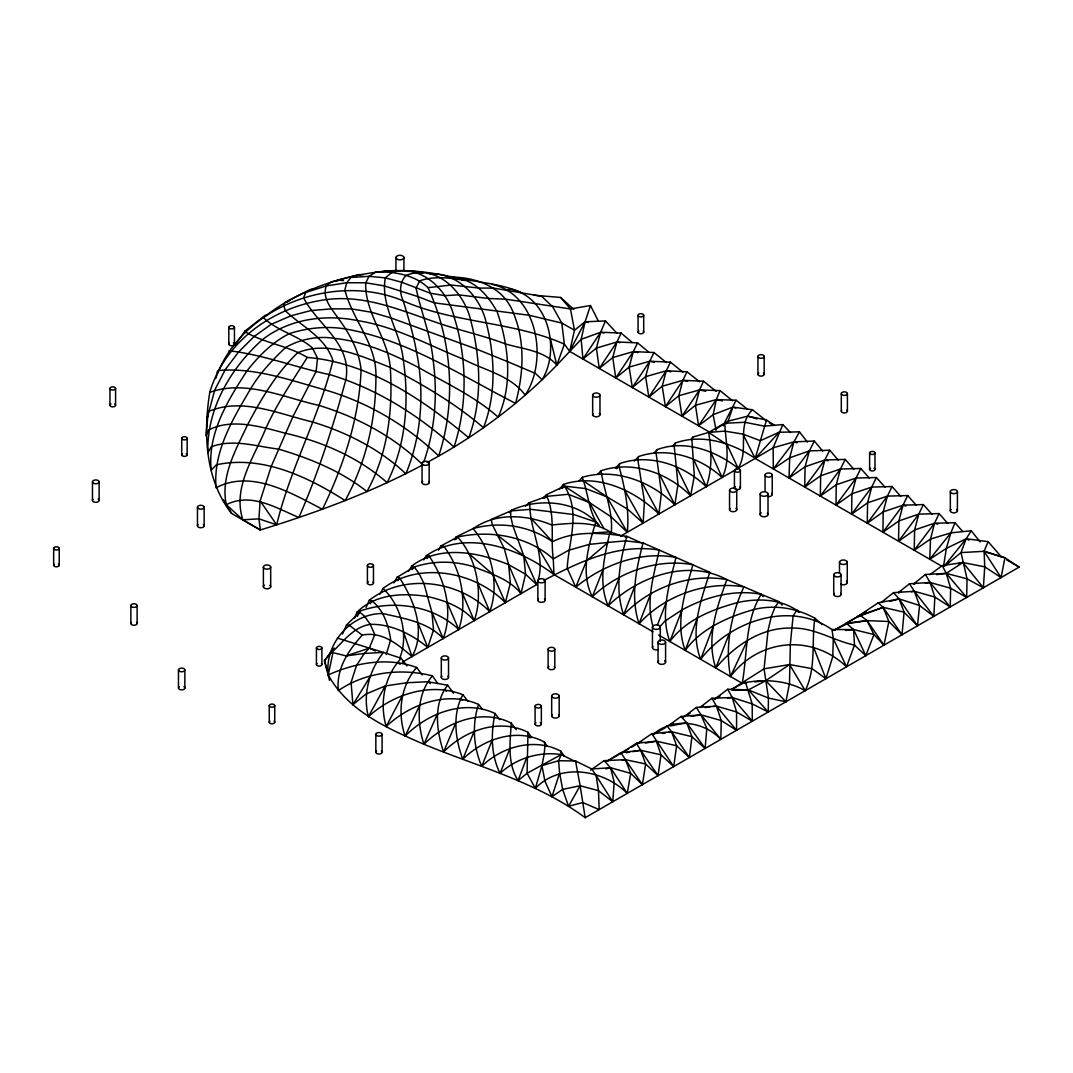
<?xml version="1.0" encoding="UTF-8"?>
<svg xmlns="http://www.w3.org/2000/svg" width="1073" height="1073" viewBox="0 0 1073 1073"><rect width="100%" height="100%" fill="white"/><g stroke="black" fill="none" stroke-linecap="round" stroke-linejoin="round"><path stroke-width="1.5" d="M597.862 524.643C588.5 510.963 588.178 492.413 582.223 477.337C614.869 467.506 651.351 481.495 674.837 504.82L677.988 484.352L674.152 445.483L675.534 442.948C702.359 433.438 732.618 442.934 755.164 458.439L942.04 566.343M668.506 725.643L681.033 716.456L701.071 714.859L721.23 720.546L736.561 730.284L736.588 711.989L732.215 697.49L727.735 689.255L714.336 699.381L719.97 696.122M611.167 533.375C613.595 511.861 603.925 491.501 601.041 470.739C632.359 460.076 667.969 472.938 690.61 495.713L694.325 476.144L691.857 438.937L693.131 436.979L712.499 431.292M900.784 496.383L892.052 486.538L871.732 487.075L851.895 493.808L835.988 505.115L836.243 484.768L840.467 469.008L845.202 459.405L853.88 469.277M916.449 505.41L907.718 495.552L887.398 496.115L867.561 502.835L851.627 514.141L851.895 493.808L856.08 478.048L860.787 468.472L869.506 478.317M454.523 539.732L456.146 536.929L473.917 528.184C496.96 512.183 526.977 514.772 551.79 524.979C571.346 523.114 592.658 520.646 610.041 531.846C604.555 556.029 597.916 581.848 608.123 605.869C637.791 576.898 687.458 558.496 726.354 579.393L761.146 594.187L763.279 596.467L761.146 594.187M932.102 514.436L923.384 504.578L903.05 505.142L883.213 511.875L867.279 523.181L867.561 502.835L871.732 487.075L876.4 477.512L885.145 487.357M947.808 523.49L939.09 513.565L918.743 514.141L898.879 520.901L882.918 532.208L883.213 511.875L887.398 496.115L892.052 486.538M699.985 707.402L711.909 698.255L732.215 697.49L752.2 703.901L768.228 712.003L768.456 698.054L764.07 668.841L768.08 630.307L771.366 616.398L775.189 606.768L779.052 601.698L782.297 605.132M876.4 477.512L856.08 478.048L836.243 484.768L820.335 496.075L820.657 475.755L824.869 459.968L829.737 450.231L838.295 460.196M962.588 531.403L955.024 522.766L934.556 523.195L914.625 529.941L898.57 541.235L898.879 520.901L903.05 505.142L907.718 495.552M652.934 734.723C672.221 717.126 703.472 720.882 720.841 739.364L721.23 720.546L716.456 706.128L711.909 698.255M860.787 468.472L840.467 469.008L820.657 475.755L804.696 487.048L805.099 466.755L809.391 450.888L814.34 441.043L822.75 451.116M980.078 541.878L971.293 530.759L950.839 532.879L930.532 539.035L914.196 550.261L914.625 529.941L918.743 514.141L923.384 504.578M881.188 602.49L893.514 592.645L914.357 591.277L934.838 597.057L950.235 606.916L950.624 588.219L946.252 573.371L942.255 565.565L929.848 574.752M766.659 421.059L752.468 409.765C735.957 425.726 749.772 450.191 738.13 468.271C715.664 450.848 685.245 439.259 657.266 449.56L655.992 452.337L661.411 492.722L658.916 514.007C634.532 490.307 597.406 473.005 563.459 484.406L564.492 486.136L611.248 516.918L627.303 532.262C629.502 510.024 624.929 487.92 619.041 466.581L619.778 463.576C649.728 452.994 684.158 465.28 706.262 486.673C712.526 469.25 711.547 450.405 708.623 432.419L728.151 421.179L747.707 416.136L766.511 420.026L774.827 425.498M898.423 592.551L909.435 583.779L930.063 582.465L950.624 588.219L966.652 597.433L967.055 578.83L961.006 552.595L966.169 538.753L971.293 530.759M366.027 607.479L369.327 600.25C404.347 572.754 459.579 580.708 489.784 611.664C499.75 584.356 491.608 550.583 473.032 528.573C499.897 521.062 529.539 525.703 552.488 541.704C575.758 530.075 602.101 533.04 626.94 536.352C619.631 561.648 614.789 589.332 623.641 614.829C649.447 587.709 689.711 572.861 726.864 579.608C716.724 607.653 705.886 638.381 715.771 668.023C734.401 645.691 761.562 627.115 791.659 628.094C814.206 627.356 833.024 640.527 854.484 645.088L865.817 655.657L873.945 634.532L867.105 620.61L860.117 615.245L856.63 617.23L883.146 607.345L904.096 612.2L917.509 625.814L919.548 605.507L914.357 591.277L909.435 583.779M379.815 594.294L383.021 588.447C400.886 605.252 409.041 635.028 399.76 658.084M709.83 572.07C701.138 600.048 689.496 630.374 700.656 659.291C729.573 621.133 790.05 600.236 831.991 629.556L833.305 638.743L832.782 656.609L825.915 678.699L812.087 668.653L789.554 664.549L764.07 668.841L731.209 689.631M845.202 459.405L824.869 459.968L805.099 466.755L789.031 478.008L789.674 457.809L793.94 441.861L799.452 431.869L807.392 442.063M709.092 571.989L643.076 542.965C636.115 569.052 630.2 597.433 639.065 623.735C664.791 595.3 705.98 580.815 743.911 586.824C731.021 614.802 724.785 645.812 730.472 676.513C759.201 638.583 812.127 633.741 846.53 666.789L854.484 645.088L853.598 629.556L846.248 623.212L860.117 615.245L883.146 607.345L901.991 634.773L904.096 612.2L899.161 598.908L893.514 592.645M437.757 683.501L432.406 675.856C416.418 694.432 416.767 722.062 423.915 744.273C478.437 766.779 537.09 782.163 585.187 817.68L1019.162 567.121L1004.958 557.772L984.115 551.307L961.006 552.595L944.656 566.088M942.255 565.565L962.937 562.547L984.732 566.839L1001.055 577.569L1004.958 557.772L1001.324 556.82L988.126 541.664L966.169 538.753L946.359 548.383L929.741 559.234L930.532 539.035L934.556 523.195L939.09 513.565M574.498 761.133L561.246 754.574L527.084 773.257L518.044 780.608C507.194 763.252 510.064 742.529 511.258 723.148C481.71 707.858 446.073 722.451 423.915 744.273C387.809 728.567 348.054 711.131 328.244 674.93C324.274 643.599 351.327 613.072 382.967 613.541C404.011 618.544 427.751 621.938 443.189 638.556C453.53 611.369 445.094 579.407 429.052 556.042L426.316 555.64L423.755 559.918M453.53 693.265L447.682 685.231C433.009 703.74 436.483 730.928 443.565 751.985C464.77 730.27 499.428 717.797 527.97 732.296L527.084 773.257L535.36 788.387C560.213 762.232 603.697 769.69 627.262 793.376L630.723 773.351L625.465 759.671L620.878 752.683L607.05 761.213M406.882 665.917L401.181 658.286C384.268 676.486 379.399 702.882 386.159 726.542C409.819 704.129 447.387 690.435 478.545 704.425C471.905 724.476 473.394 746.982 481.75 766.337C502.003 746.392 534.891 737.285 560.884 751.234L561.246 754.574C539.25 751.274 516.301 758.168 500.058 773.418C490.884 754.949 490.804 733.275 495.042 713.478C464.381 699.019 427.604 713.116 405.138 736.105C397.305 713.196 400.417 686.023 416.646 667.473L422.239 674.93M856.63 617.23L878.237 602.785L899.161 598.908L919.548 605.507L933.859 616.371L934.838 597.057L930.063 582.465L925.422 574.457L913.512 584.101M543.89 580.413C578.951 561.984 618.665 543.072 659.251 550.114C653.886 574.98 645.463 601.269 653.014 626.458M582.223 480.1L606.902 496.839L627.839 509.313L643.143 523.114L644.43 501.185L637.738 459.217L638.73 456.508C667.406 446.502 700.508 457.38 722.142 477.498C730.954 460.156 725.415 441.432 724.812 423.258L744.89 422.279L764.204 426.115L782.847 424.586L790.519 432.58M597.674 523.919C576.858 500.729 539.209 497.55 511.66 510.185L510.761 510.949L510.694 516.328L512.854 525.77L523.785 555.881L525.542 574.189L521.009 593.624L508.615 564.639L504.189 548.397L492.494 524.992L491.099 519.466L510.761 510.949L530.666 509.313L573.747 514.517L595.823 522.041C588.473 545.875 580.198 572.821 592.296 596.736C618.517 572.016 656.984 558.201 692.89 564.706C685.365 592.39 674.595 622.139 685.231 650.386C701.407 628.201 728.46 616.72 754.158 609.437C774.773 604.448 796.34 608.042 814.85 618.196C811.349 642.123 816.432 667.875 805.206 690.65C786.375 680.041 762.903 678.592 742.208 683.286L658.661 635.042M925.422 574.457L946.252 573.371L967.055 578.83L983.378 587.789L984.732 566.839L984.115 551.307L988.126 541.664M521.223 292.473C499.133 282.99 475.272 282.226 452.337 276.968C430.501 272.22 407.981 269.31 385.623 271.053C341.925 275.613 297.905 290.045 263.408 317.688C277.357 330.98 297.556 335.205 312.323 347.8L317.514 358.087L316.119 371.432L293.264 415.922L271.147 466.607L260.135 500.93L258.928 518.836L260.39 529.941C316.159 512.733 371.312 492.507 422.816 464.85M467.841 701.165L462.919 694.741C452.028 713.907 455.274 739.243 462.771 759.282C483.494 738.707 517.253 727.333 544.319 741.98L545.004 745.185L544.212 753.756L541.959 765.639L544.91 781.064L551.978 796.689L562.641 789.379L580.144 785.744L598.493 790.667L612.763 801.759L614.199 782.083L610.537 767.731L604.112 760.65L590.593 770.146M542.978 498.113L546.465 494.733L564.492 486.136C580.869 511.794 568.797 540.644 567.188 568.221L575.732 587.172C603.053 564.653 640.393 550.798 675.936 557.424C669.431 584.785 659.667 613.85 669.847 641.506C685.955 619.671 712.646 609.223 738.036 602.463C758.598 597.956 782.069 598.935 799.264 612.093M705.122 748.431L706.812 728.446L701.071 714.859L696.31 707.456L682.951 717.488L681.033 716.456L686.707 722.746L705.122 748.431L691.911 736.668L686.707 722.746L670.491 725.925M779.052 601.698L761.186 594.281C744.702 621.106 747.666 653.444 742.208 683.286L746.915 682.763M427.148 462.436C474.963 436.751 519.131 404.172 556.847 365.088C543.984 350.482 523.074 349.154 505.49 343.937C489.999 338.008 473.917 333.864 458.01 329.196C414.661 317.353 372.68 293.506 326.246 299.608C274.219 306.328 224.901 340.771 209.758 392.396C203.226 433.465 205.037 479.027 231.352 513.296L260.323 530.049M666.87 725.724L671.591 731.732L676.62 745.748L689.416 757.498L691.911 736.668L671.591 731.732L651.821 733.691L637.161 743.79M673.71 766.565L676.62 745.748L656.354 741.188L636.41 743.267L620.073 753.796L620.878 752.683L640.729 750.295L660.995 754.842L673.71 766.565L651.821 733.691M631.528 747.184L635.82 744.702L636.41 743.267L640.729 750.295L645.651 763.976L658.017 775.631L660.995 754.842L656.354 741.188L645.302 743.079M943.65 565.565L946.359 548.383L950.839 532.879L955.024 522.766M535.36 788.387L541.959 765.639L558.577 760.73L575.53 760.972L591.76 768.952L610.537 767.731L630.723 773.351L642.378 784.658L645.651 763.976L625.465 759.671L604.112 760.65M727.735 689.255L748.418 689.926L768.456 698.054L785.892 701.796L789.487 683.528L790.358 643.907L793.135 615.835L797.011 609.893M215.646 378.595C240.432 306.744 334.548 271.724 403.26 300.95C454.684 323.51 513.229 321.363 564.385 344.151L569.683 351.367L710.071 432.419M831.991 629.556L853.598 629.556L873.945 634.532L883.937 645.195L888.873 621.508L883.146 607.345L878.237 602.785M208.685 411.281L207.344 417.384L214.815 389.901L225.437 369.367L238.394 352.199L254.113 336.506L271.053 324.422L290.904 315.824L310.701 310.593L331.53 308.85L351.394 308.876L371.741 312.297L391.068 317.97L476.694 349.154L507.086 361.44L535.507 373.458L542.133 379.721C560.589 349.422 548.585 297.409 510.802 289.187L507.77 289.697M354.667 618.021L356.987 612.24C389.942 599.029 432.553 604.555 458.775 629.556C467.828 601.98 461.35 568.878 443.565 546.05L440.855 545.983L438.549 550.073M401.181 658.286L383.504 652.384C369.246 670.29 362.594 694.258 368.361 716.71C393.053 694.07 430.756 681.959 462.919 694.741M356.987 612.24C375.429 593.637 403.877 592.645 428.248 596.682C445.241 600.679 462.49 607.103 474.226 620.637C483.682 594.294 476.707 557.571 457.554 537.023L456.146 536.929M383.021 588.447C419.248 561.031 474.923 571.48 505.37 602.65L510.346 583.149L508.615 564.639C478.491 552.179 439.85 544.574 411.844 565.967L408.518 571.305M620.57 536.151L755.164 458.439L766.511 420.026M386.186 654.517L390.706 639.776C388.493 625.264 383.772 610.47 372.009 600.893L369.327 600.25M429.401 273.709C457.782 272.622 480.57 296.685 486.324 323.121C495.122 357.188 496.303 394.569 483.494 427.765C455.556 403.448 422.923 384.764 390.277 367.435C361.856 356.437 328.016 340.114 297.744 352.722C276.137 373.203 261.115 399.116 247.34 425.23C235.765 450.137 220.408 476.171 226.282 504.699L242.874 519.815L258.928 518.836L276.7 524.818C290.099 468.271 319.244 416.807 332.938 360.608C325.347 337.029 301.848 326.702 285.244 310.634L284.063 306.502L284.6 302.613L310.593 289.469L314.791 289.08M551.978 796.689L559.623 773.043L558.577 760.73L561.246 754.574M334.186 648.052L329.277 654.543C342.126 643.934 351.837 627.262 370.212 624.352C391.363 623.802 411.791 634.277 427.778 647.448L433.532 629.891L431.936 612.388L423.848 583.216L418.886 573.29L414.285 567L411.844 565.967M447.361 277.156C473.716 276.177 503.371 286.035 513.337 312.887C525.448 341.402 523.53 374.021 515.536 403.368C460.585 375.322 407.163 339.779 345.439 328.955C326.755 325.884 307.696 327.815 289.697 333.488C272.435 342.019 258.848 355.874 247.045 370.815C227.811 400.269 207.263 433.546 211.247 470.175L216.384 464.783C262.094 455.019 307.428 476.56 345.157 500.581C365.893 462.879 376.14 419.261 375.899 376.274C376.824 344.057 352.413 319.808 344.876 289.992L346.74 282.736L350.925 277.464L369.099 276.338L385.301 277.88L401.557 282.186L430.327 293.197L444.691 295.638L458.748 294.86L488.604 298.482L505.772 299.193L570.46 308.944L590.485 305.523L585.08 321.793L581.177 339.336L582.921 358.999L596.4 348.095L616.908 341.992L637.563 342.877L648.682 352.024M423.808 461.859C435.222 429.508 437.717 394.18 433.143 360.287C430.863 335.406 421.179 312.35 416.056 288.154L419.731 280.831C434.86 275.56 450.928 278.055 466.299 280.616C480.409 286.504 489.784 298.844 497.134 311.747C508.615 345.104 513.149 384.174 498.14 417.129C474.896 396.447 446.1 383.289 419.302 367.891C392.866 354.17 364.86 341.697 334.977 338.424C317.93 335.661 300.494 339.014 285.512 347.545C272.421 360.085 259.72 373.23 250.532 388.976C232.801 419.006 213.004 451.585 216.035 487.813C251.444 469.102 290.998 492.99 322.45 509.286C343.521 465.964 359.267 418.229 361.091 369.756C359.093 350.321 349.221 333.274 337.928 317.782C331.409 308.581 321.967 298.079 326.232 285.954L331.195 281.931L358.181 274.661L363.103 274.661M550.141 338.116L556.847 365.088L564.385 344.151L561.783 323.067L552.716 306.798L541.597 296.269L493.432 288.087L479.068 288.074L451.223 285.029L428.047 287.658C414.299 274.634 393.965 271.362 375.657 272.126L369.099 276.338L365.705 282.789C364.646 312.86 387.729 337.485 390.277 367.435C393.013 409.752 387.916 454.027 366.926 491.541C341.053 470.98 309.976 458.506 278.591 449.077C256.367 446.556 232.948 438.401 211.073 446.878L207.894 452.954C206.405 409.269 230.467 368.347 262.201 339.819C288.932 318.896 325.025 313.946 357.658 320.626C394.931 326.353 428.194 345.037 462.758 358.945C483.682 370.145 510.627 375.148 525.18 395.105C548.437 360.528 537.68 294.123 492.118 284.358M685.231 650.386L697.41 617.874M518.044 780.608L526.91 757.176M700.656 659.291L713.304 626.149M669.847 641.506L682.012 609.907C705.9 596.829 733.986 589.198 761.186 594.281M639.065 623.735L650.774 593.664M657.454 624.902L666.454 601.765M782.847 424.586L773.137 447.803L773.311 468.928L789.674 457.809L809.391 450.888L829.737 450.231M623.641 614.829L635.068 585.603M342.475 634.049L346.525 625.009L349.208 625.21L362.205 635.122C382.015 630.978 398.056 644.591 412.045 656.542C426.102 631.259 414.245 600.679 399.773 578.213L397.184 577.194L393.818 582.921M608.123 605.869L619.269 577.448M715.771 668.023L729.358 633.338M500.058 773.418L509.916 748.444M592.296 596.736L603.12 569.468M481.75 766.337L492.346 739.74M462.771 759.282L474.226 731.182M575.732 587.172L586.569 560.844L608.109 542.415L625.841 540.846L643.076 542.965L641.855 543.112M732.551 400.766L720.023 390.612L716.295 399.599L713.129 414.701L716.093 430.327M443.565 751.985L455.971 722.491M616.827 333.14L605.48 320.921L600.639 332.241L596.4 348.095L599.257 368.428L612.737 357.577L633.338 351.595L653.98 352.521L666.44 362.62M423.915 744.273L437.408 713.988M362.205 635.122C348.403 650.573 335.956 668.814 338.357 690.636C365.263 672.006 400.953 667.916 432.406 675.856M716.053 391.283L703.539 381.237L699.542 389.915L681.945 416.176L678.793 395.722L682.871 380.325L686.975 371.754L699.516 381.747M730.472 676.513L747.184 640.809M405.138 736.105L419.851 704.974M632.158 342.381L621.146 333.073L616.908 341.992L599.257 368.428M747.546 409.242L736.118 400.242L723.51 424.787M653.98 352.521L649.782 361.225L632.305 387.514L629.154 367.087L633.338 351.595L637.563 342.877M670.437 362.151L666.253 370.789L648.843 397.064L645.611 376.65L649.782 361.225L670.437 362.151L682.965 372.183M386.159 726.542L402.402 695.666M368.361 716.71L385.234 685.955L406.922 682.736L427.792 681.731L447.682 685.231M357.309 616.479L359.75 612.106L364.619 616.278L370.212 624.352L374.785 634.532L369.327 648.132L364.31 653.457L356.504 665.475L351.086 682.348L352.91 704.706L365.853 694.097L385.234 685.955M559.623 773.043L562.641 789.379L568.556 806.266L580.144 785.744L575.53 760.972L575.973 761.857M723.309 425.927L724.812 423.258L715.235 429.508M228.978 350.777C263.395 354.626 296.255 367.677 330.176 374.732C376.355 388.547 418.296 414.956 454.027 447.025C467.613 405.044 467.251 358.664 454.053 316.656C447.481 289.522 421.515 264.32 392.114 272.287L385.301 277.88C380.244 306.341 400.484 331.731 403.26 359.576C409.363 400.698 406.05 445.054 387.138 482.649C358.516 457.433 322.423 441.687 285.485 433.251C261.262 426.893 232.586 417.934 208.833 429.844L205.949 435.732L208.256 411.67C241.599 396.889 279.101 414.071 312.23 421.89C346.686 432.258 379.587 448.997 405.902 473.81C421.555 435.772 424.613 392.624 416.619 352.387C413.548 334.924 408.411 317.903 403.26 300.95C399.29 292.647 399.397 282.44 405.943 275.466C436.403 263.301 463.643 291.601 470.457 319.378C480.704 357.832 482.716 400.001 468.767 437.771C422.628 399.263 368.71 362.526 307.24 357.43C292.889 380.405 277.397 402.831 266.184 427.617C254.475 456.776 232.157 487.142 242.874 519.815L260.39 529.941M352.91 704.706L370.279 676.379M370.239 603.683L372.009 600.893M582.921 358.999L600.639 332.241L621.146 333.073M620.006 342.689L616.908 341.992L612.737 357.577L615.768 377.964L633.338 351.595L638.019 352.628M686.975 371.754L666.253 370.789L662.202 386.226L665.394 406.627L682.871 380.325L703.539 381.237M455.837 539.585L457.554 537.023C490.334 529.821 527.876 535.977 553.266 558.966L553.963 574.605L653.068 631.809M720.023 390.612L699.542 389.915L695.465 405.259L698.55 425.766L716.295 399.599L736.118 400.242M235.067 345.278L244.979 331.034L265.152 315.355L267.62 314.765M726.341 423.741L728.151 421.179L732.846 407.11L752.468 409.765M820.335 496.075L840.467 469.008M835.988 505.115L856.08 478.048M851.627 514.141L871.732 487.075M867.279 523.181L887.398 496.115M882.918 532.208L903.05 505.142L906.014 506.013M804.696 487.048L824.869 459.968L827.82 460.827M898.57 541.235L918.743 514.141M789.031 478.008L809.391 450.888M914.196 550.261L934.556 523.195L937.762 524.147M324.462 660.713L331.718 651.096M329.545 680.403L324.408 660.834L331.933 651.271M773.311 468.928L793.94 441.861L814.34 441.043M427.054 558.617L429.052 556.042M397.828 580.694L399.773 578.213M216.961 372.277L218.356 370.52C254.73 367.301 290.568 380.325 325.213 389.955C367.717 402.201 406.855 425.377 438.696 455.985C456.736 401.181 451.881 339.94 428.047 287.658M929.741 559.234L950.839 532.879M944.441 565.833L966.169 538.753L969.134 540.108M559.489 489.342L563.459 484.406M412.247 569.508L414.285 567C433.559 560.495 454.348 560.79 473.716 566.772C490.468 573.653 509.259 578.87 521.009 593.624M579.152 480.878L582.223 477.337M691.039 439.38L693.131 436.979M659.707 626.86L664.952 621.079L682.012 609.907M738.13 468.271L727.065 444.705L708.623 432.419L724.798 431.131L742.945 434.122L755.164 458.439L779.172 432.231L799.452 431.869M509.393 512.626L511.66 510.185M672.248 446.489L675.534 442.948M556.847 365.088L581.177 339.336L600.639 332.241L603.898 332.992M597.701 474.279L601.041 470.739M654.061 452.913L657.266 449.56M615.325 468.217L619.778 463.576M562.172 488.523L564.492 486.136L585.845 488.604L606.902 496.839L627.303 532.262M634.304 461.068L638.73 456.508M525.462 506.241L528.855 502.848L546.868 496.343L568.382 494.291L589.479 502.566L603.911 528.587M346.525 625.009L359.75 612.106M616.519 468.753L619.041 466.581M544.48 498.328L546.868 496.343L546.465 494.733M632.305 387.514L645.611 376.65L666.253 370.789L670.974 371.808M665.394 406.627L678.793 395.722L699.542 389.915L705.779 391.269M615.768 377.964L629.154 367.087L649.782 361.225L654.49 362.245M648.843 397.064L662.202 386.226L682.871 380.325L687.578 381.344M681.945 416.176L695.465 405.259L716.295 399.599L722.451 400.9M698.55 425.766L713.129 414.701L732.846 407.11L735.89 408.048M287.336 301.996L289.978 300.212M936.622 574.632L946.252 573.371L962.937 562.547L983.378 587.789M397.184 577.194L414.285 567M755.164 458.439L773.137 447.803L793.94 441.861L797.105 442.827M402.442 662.081L536.701 584.57C547.525 557.491 529.338 531.202 529.807 503.76L528.855 502.848M607.157 761.253L628.671 748.833M637.255 743.871L641.533 741.403M652.961 734.804L665.823 727.387M668.68 725.737L672.959 723.269M687.243 715.02L690.1 713.371M700.079 707.603L702.936 705.954M866.3 611.637L833.681 630.468L847.053 623.735L867.105 620.61L888.873 621.508L901.991 634.773M898.705 592.926L901.427 591.357M913.686 584.289L916.396 582.719M426.316 555.64C465.856 528.748 519.332 548.196 553.963 574.605L537.747 547.096M731.25 689.657L745.373 681.999L752.2 703.901L752.307 721.19L736.588 711.989L716.456 706.128L696.31 707.456M440.855 545.983L457.554 537.023M732.939 690.341L748.418 689.926L765.733 680.671L789.554 664.549L805.206 690.65M209.758 392.396C245.543 379.306 283.902 397.6 318.963 405.406C356.907 417.021 393.094 436.04 421.702 463.818M625.197 537.211L626.94 536.352L640.366 542.428M779.172 432.231L760.355 440.695L742.945 434.122M335.903 281.502L338.974 280.201L343.467 280.657M226.282 504.699C251.095 492.078 276.11 507.972 298.884 517.508C318.292 472.965 333.22 426.357 345.922 379.466C352.118 343.481 317.554 325.226 303.592 297.771L305.792 292.419L326.232 285.954L346.74 282.736L365.705 282.789L383.986 285.82L417.799 296.564L434.002 302.814L529.23 315.274L561.783 323.067L574.498 330.202L585.08 321.793L605.48 320.921M346.271 655.898L369.327 648.132L383.504 652.384L364.31 653.457L346.271 655.898L332.938 652.652L328.244 674.93C355.579 662.631 387.809 656.837 416.646 667.473M889.732 601.47L899.161 598.908L917.509 625.814M568.556 806.266L582.76 802.55L599.19 809.592L598.493 790.667L596.119 775.551L591.76 768.952M605.789 768.898L610.537 767.731L627.262 793.376M958.055 563.687L962.937 562.547M461.739 279.838L466.286 278.886L470.564 280.455M380.821 272.032L385.623 271.053L391.632 272.006M662.336 733.53L665.421 732.926M668.506 732.322L671.591 731.732L689.416 757.498M911.299 591.813L914.357 591.277L933.859 616.371M626.431 752.723L629.61 752.186M632.788 751.65L640.729 750.295L658.017 775.631M622.206 760.167L625.465 759.671L642.378 784.658M925.221 583.176L930.063 582.465L950.235 606.916M691.186 716.295L701.071 714.859L720.841 739.364M705.135 707.59L709.991 706.959M713.223 706.544L716.456 706.128L736.561 730.284M846.248 623.212L867.105 620.61L883.937 645.195M845.497 630.455L853.598 629.556L865.817 655.657M754.748 681.891L765.733 680.671L785.892 701.796M407.552 271.496L412.434 270.973L422.923 273.159M608.109 542.415L589.064 544.427L568.529 550.328L553.266 558.966C550.395 538.324 555.465 515.751 546.868 496.343M727.346 698L732.215 697.49L752.307 721.19M593.047 532.986L610.041 531.846L622.166 536.138M573.814 309.453L560.643 297.449L533.589 295.209M588.165 322.517L585.08 321.793L569.683 351.367L574.498 330.202L570.46 308.944L560.643 297.449M747.707 416.136L757.055 418.886M1001.324 556.82L984.115 551.307L1001.055 577.569M337.351 638.059L369.327 648.132L375.295 650.989M307.24 357.43C287.993 345.6 264.159 343.159 245.167 331.812L244.979 331.034M508.615 564.639L525.542 574.189L536.701 584.57L523.785 555.881L497.107 534.877M769.328 422.883L772.091 424.479M1006.809 559.999L1019.162 567.121M427.792 681.731L430.488 683.514M443.887 689.403L446.462 691.388M397.64 662.403L400.081 664.321M460.076 698.402L462.517 700.361M814.85 618.196L822.253 624.607M469.169 553.856L492.681 574.216L505.37 602.65M796.22 610.148L798.594 612.294M595.823 522.041L599.418 525.475M531.028 518.407L552.488 541.704M528.023 735.689L530.075 737.929M748.418 689.926L768.228 712.003M946.252 573.371L966.652 597.433M478.545 704.425L482.501 709.36M511.258 723.148L516.274 729.734M495.042 713.478L499.75 719.701M544.319 741.98L547.056 745.842M527.97 732.296L531.739 737.594M260.135 500.93L276.7 524.818M560.884 751.234L564.398 756.411M596.119 775.551L612.763 801.759M223.533 499.911L231.567 513.162M624.473 489.932L643.143 523.114M641.909 482.448L658.916 514.007M659.546 474.507L674.837 504.82M590.485 305.523L598.358 321.162M676.486 466.916L690.61 495.713M833.305 638.743L846.53 666.789M693.587 459.324L706.262 486.673M710.541 451.827L722.142 477.498M462.034 592.363L474.226 620.637M446.904 602.047L458.775 629.556M431.936 612.388L443.189 638.556M477.659 582.974L489.784 611.664M417.786 622.514L427.778 647.448M813.468 647.046L825.915 678.699M403.636 632.56L412.045 656.542M324.676 660.794L327.238 670.571M585.187 817.68L580.144 785.744M957.411 491.608A3.541 2.039 0 0 1 952.1 493.379A3.541 2.039 0 0 1 952.1 489.838A3.541 2.039 0 0 1 957.411 491.608L957.411 510.828M950.329 491.608L950.329 510.828M874.978 452.967A2.683 1.556 0 0 1 870.954 454.308A2.683 1.556 0 0 1 870.954 451.626A2.683 1.556 0 0 1 874.978 452.967L874.978 469.397M869.613 452.967L869.613 469.397M847.402 393.603A3.045 1.757 0 0 1 842.828 395.119A3.045 1.757 0 0 1 842.828 392.074A3.045 1.757 0 0 1 847.402 393.603L847.402 411.187M847.254 562.225A3.876 2.24 0 0 1 841.433 564.17A3.876 2.24 0 0 1 841.433 560.294A3.876 2.24 0 0 1 847.254 562.225L847.254 582.545M841.312 393.603L841.312 411.187M841.071 574.793L841.071 594.442M839.488 562.225L839.488 573.17M833.721 574.793L833.721 594.442M772.238 475.057A3.595 2.079 0 0 1 766.846 476.855A3.595 2.079 0 0 1 766.846 473.26A3.595 2.079 0 0 1 772.238 475.057L772.238 494.465M768.013 494.023A3.916 2.267 0 0 1 762.125 495.981A3.916 2.267 0 0 1 762.125 492.051A3.916 2.267 0 0 1 768.013 494.023L768.013 514.477M765.049 475.057L765.049 491.233M764.177 356.464A3.125 1.797 0 0 1 759.496 358.02A3.125 1.797 0 0 1 759.496 354.908A3.125 1.797 0 0 1 764.177 356.464L764.177 374.316M760.167 494.023L760.167 514.477M757.94 356.464L757.94 374.316M740.397 470.47A2.978 1.717 0 0 1 735.917 471.959A2.978 1.717 0 0 1 735.917 468.981A2.978 1.717 0 0 1 740.397 470.47L740.397 487.853M736.735 490.213A3.595 2.079 0 0 1 731.343 492.011A3.595 2.079 0 0 1 731.343 488.416A3.595 2.079 0 0 1 736.735 490.213L736.735 509.621M734.428 470.47L734.428 487.853M729.546 490.213L729.546 509.621M665.582 642.204A3.769 2.173 0 0 1 659.922 644.082A3.769 2.173 0 0 1 659.922 640.313A3.769 2.173 0 0 1 665.582 642.204L665.582 662.162M660.271 627.155A3.916 2.267 0 0 1 654.396 629.127A3.916 2.267 0 0 1 654.396 625.197A3.916 2.267 0 0 1 660.271 627.155L660.271 641.319M658.044 642.204L658.044 662.162M652.438 627.155L652.438 647.609M643.706 315.288A2.817 1.623 0 0 1 639.481 316.696A2.817 1.623 0 0 1 639.481 313.879A2.817 1.623 0 0 1 643.706 315.288L643.706 332.134M638.073 315.288L638.073 332.134M599.968 395.092A3.662 2.106 0 0 1 594.482 396.93A3.662 2.106 0 0 1 594.482 393.268A3.662 2.106 0 0 1 599.968 395.092L599.968 414.701M592.658 395.092L592.658 414.701M559.181 695.988A3.756 2.173 0 0 1 553.547 697.866A3.756 2.173 0 0 1 553.547 694.11A3.756 2.173 0 0 1 559.181 695.988L559.181 715.906M554.795 649.245A3.326 1.918 0 0 1 549.792 650.909A3.326 1.918 0 0 1 549.792 647.569A3.326 1.918 0 0 1 554.795 649.245L554.795 667.782M551.67 695.988L551.67 715.906M548.129 649.245L548.129 667.782M545.111 580.761A3.621 2.092 0 0 1 539.679 582.572A3.621 2.092 0 0 1 539.679 578.951A3.621 2.092 0 0 1 545.111 580.761L545.111 600.25M541.355 706.208A3.139 1.811 0 0 1 536.661 707.764A3.139 1.811 0 0 1 536.661 704.639A3.139 1.811 0 0 1 541.355 706.208L541.355 724.101M537.868 580.761L537.868 600.25M535.092 706.208L535.092 724.101M448.527 657.977A3.608 2.079 0 0 1 443.109 659.774A3.608 2.079 0 0 1 443.109 656.166A3.608 2.079 0 0 1 448.527 657.977L448.527 677.398M441.311 657.977L441.311 677.398M429.16 463.281A3.554 2.052 0 0 1 423.835 465.065A3.554 2.052 0 0 1 423.835 461.511A3.554 2.052 0 0 1 429.16 463.281L429.16 482.542M422.051 463.281L422.051 482.542M403.917 257.574L403.917 270.316M395.937 257.574L395.937 270.316M382.095 734.334A3.139 1.811 0 0 1 377.401 735.904A3.139 1.811 0 0 1 377.401 732.765A3.139 1.811 0 0 1 382.095 734.334L382.095 752.213M375.832 734.334L375.832 752.213M373.471 565.511A3.031 1.744 0 0 1 368.924 567.027A3.031 1.744 0 0 1 368.924 563.996A3.031 1.744 0 0 1 373.471 565.511L373.471 583.068M367.409 565.511L367.409 583.068M321.887 647.931L321.887 664.495M316.428 647.931L316.428 664.495M274.728 705.632A2.736 1.583 0 0 1 270.624 707A2.736 1.583 0 0 1 270.624 704.264A2.736 1.583 0 0 1 274.728 705.632L274.728 722.209M270.691 567.067A3.662 2.106 0 0 1 265.205 568.891A3.662 2.106 0 0 1 265.205 565.23A3.662 2.106 0 0 1 270.691 567.067L270.691 586.663M269.256 705.632L269.256 722.209M263.381 567.067L263.381 586.663M234.437 327.305A2.817 1.623 0 0 1 230.226 328.714A2.817 1.623 0 0 1 230.226 325.897A2.817 1.623 0 0 1 234.437 327.305L234.437 344.138M228.817 327.305L228.817 344.138M204.152 507.207A3.353 1.931 0 0 1 199.122 508.884A3.353 1.931 0 0 1 199.122 505.544A3.353 1.931 0 0 1 204.152 507.207L204.152 525.797M197.459 507.207L197.459 525.797M187.158 438.294A2.723 1.569 0 0 1 183.081 439.662A2.723 1.569 0 0 1 183.081 436.939A2.723 1.569 0 0 1 187.158 438.294L187.158 454.831M184.864 669.941A3.192 1.838 0 0 1 180.076 671.537A3.192 1.838 0 0 1 180.076 668.345A3.192 1.838 0 0 1 184.864 669.941L184.864 688.021M181.726 438.294L181.726 454.831M178.48 669.941L178.48 688.021M137.129 605.574A3.139 1.811 0 0 1 132.435 607.13A3.139 1.811 0 0 1 132.435 604.005A3.139 1.811 0 0 1 137.129 605.574L137.129 623.467M130.866 605.574L130.866 623.467M115.576 388.426A2.803 1.623 0 0 1 111.364 389.834A2.803 1.623 0 0 1 111.364 387.031A2.803 1.623 0 0 1 115.576 388.426L115.576 405.245M109.969 388.426L109.969 405.245M99.132 481.857A3.326 1.918 0 0 1 94.129 483.521A3.326 1.918 0 0 1 94.129 480.194A3.326 1.918 0 0 1 99.132 481.857L99.132 500.38M92.466 481.857L92.466 500.38M59.243 548.397A2.803 1.609 0 0 1 55.045 549.792A2.803 1.609 0 0 1 55.045 546.989A2.803 1.609 0 0 1 59.243 548.397L59.243 565.189M53.65 548.397L53.65 565.189M664.697 660.767A3.769 2.173 0 0 1 664.482 663.691A3.769 2.173 0 0 1 659.399 663.838A3.769 2.173 0 0 1 658.701 660.928M735.904 508.294A3.595 2.079 0 0 1 735.689 511.083A3.595 2.079 0 0 1 730.847 511.217A3.595 2.079 0 0 1 730.177 508.441M767.316 513.189A3.916 2.267 0 0 1 766.498 516.261A3.916 2.267 0 0 1 761.146 515.979A3.916 2.267 0 0 1 761.32 512.867M846.356 581.11A3.876 2.24 0 0 1 845.993 584.208A3.876 2.24 0 0 1 840.628 584.128M771.608 493.285A3.595 2.079 0 0 1 771.635 495.619A3.595 2.079 0 0 1 767.906 496.491M956.593 509.514A3.541 2.039 0 0 1 956.298 512.304A3.541 2.039 0 0 1 951.443 512.304A3.541 2.039 0 0 1 951.147 509.514M98.153 499.025A3.326 1.918 0 0 1 98.287 501.654A3.326 1.918 0 0 1 93.753 501.896A3.326 1.918 0 0 1 93.056 499.294M136.579 622.447A3.139 1.811 0 0 1 136.07 624.821A3.139 1.811 0 0 1 131.912 624.821A3.139 1.811 0 0 1 131.416 622.447M554.205 666.695A3.326 1.918 0 0 1 553.588 669.257A3.326 1.918 0 0 1 549.094 669.136A3.326 1.918 0 0 1 548.893 666.548M203.374 524.563A3.353 1.931 0 0 1 203.173 527.165A3.353 1.931 0 0 1 198.666 527.286A3.353 1.931 0 0 1 198.049 524.71M372.948 582.076A3.031 1.744 0 0 1 372.304 584.45A3.031 1.744 0 0 1 368.173 584.222A3.031 1.744 0 0 1 368.307 581.834M846.865 410.194A3.045 1.757 0 0 1 846.436 412.461A3.045 1.757 0 0 1 842.493 412.569A3.045 1.757 0 0 1 841.688 410.329M274.098 721.204A2.736 1.583 0 0 1 273.87 723.363A2.736 1.583 0 0 1 270.114 723.363A2.736 1.583 0 0 1 269.9 721.204M114.744 404.092A2.803 1.623 0 0 1 114.69 406.412A2.803 1.623 0 0 1 110.667 406.318A2.803 1.623 0 0 1 110.975 403.998M840.615 593.409A3.675 2.119 0 0 1 837.396 596.561A3.675 2.119 0 0 1 834.19 593.409M540.229 722.706A3.139 1.811 0 0 1 540.577 725.294A3.139 1.811 0 0 1 536.071 725.415A3.139 1.811 0 0 1 536.004 722.813M321.404 663.61A2.736 1.583 0 0 1 320.894 665.716A2.736 1.583 0 0 1 317.219 665.609A2.736 1.583 0 0 1 317.058 663.49M643.21 331.208A2.817 1.623 0 0 1 642.62 333.408A2.817 1.623 0 0 1 638.784 333.207A2.817 1.623 0 0 1 638.904 330.98M658.259 649.594A3.916 2.267 0 0 1 653.591 649.205A3.916 2.267 0 0 1 652.934 646.509M447.884 676.218A3.608 2.079 0 0 1 447.307 678.954A3.608 2.079 0 0 1 442.532 678.954A3.608 2.079 0 0 1 441.942 676.218M233.431 342.891A2.817 1.623 0 0 1 233.847 345.144A2.817 1.623 0 0 1 229.971 345.452A2.817 1.623 0 0 1 229.314 343.212M428.717 481.549A3.554 2.052 0 0 1 427.792 484.164A3.554 2.052 0 0 1 423.178 484.03A3.554 2.052 0 0 1 422.682 481.388M269.846 585.308A3.662 2.106 0 0 1 269.471 588.245A3.662 2.106 0 0 1 264.374 588.111A3.662 2.106 0 0 1 264.454 585.174M763.453 373.163A3.125 1.797 0 0 1 763.131 375.657A3.125 1.797 0 0 1 758.785 375.55A3.125 1.797 0 0 1 758.852 373.042M381.371 751.06A3.139 1.811 0 0 1 381.116 753.528A3.139 1.811 0 0 1 376.824 753.528A3.139 1.811 0 0 1 376.556 751.06M58.425 564.049A2.803 1.609 0 0 1 58.546 566.262A2.803 1.609 0 0 1 54.723 566.464A2.803 1.609 0 0 1 54.146 564.264M599.324 413.494A3.662 2.106 0 0 1 598.734 416.27A3.662 2.106 0 0 1 593.892 416.27A3.662 2.106 0 0 1 593.302 413.494M544.467 599.056A3.621 2.092 0 0 1 543.89 601.805A3.621 2.092 0 0 1 539.089 601.805A3.621 2.092 0 0 1 538.498 599.056M183.926 686.72A3.192 1.838 0 0 1 183.993 689.282A3.192 1.838 0 0 1 179.553 689.389A3.192 1.838 0 0 1 179.218 686.841M874.012 468.204A2.683 1.556 0 0 1 874.254 470.47A2.683 1.556 0 0 1 870.337 470.47A2.683 1.556 0 0 1 870.579 468.204M186.179 453.624A2.723 1.569 0 0 1 186.474 455.864A2.723 1.569 0 0 1 182.584 455.971A2.723 1.569 0 0 1 182.517 453.718M739.874 486.887A2.978 1.717 0 0 1 739.418 489.127A2.978 1.717 0 0 1 735.501 489.181M734.804 488.698A2.978 1.717 0 0 1 735.501 486.538M558.523 714.672A3.756 2.173 0 0 1 558 717.475A3.756 2.173 0 0 1 553.131 717.609A3.756 2.173 0 0 1 552.152 714.859M835.237 576.509A3.675 2.119 0 0 0 841.058 575.007A3.675 2.119 0 0 0 835.894 572.848A3.675 2.119 0 0 0 835.237 576.509M317.554 649.205A2.736 1.583 0 0 0 321.873 648.092A2.736 1.583 0 0 0 318.037 646.496A2.736 1.583 0 0 0 317.554 649.205M397.587 259.438A3.997 2.307 0 0 0 403.904 257.815A3.997 2.307 0 0 0 398.298 255.468A3.997 2.307 0 0 0 397.587 259.438"/></g></svg>
